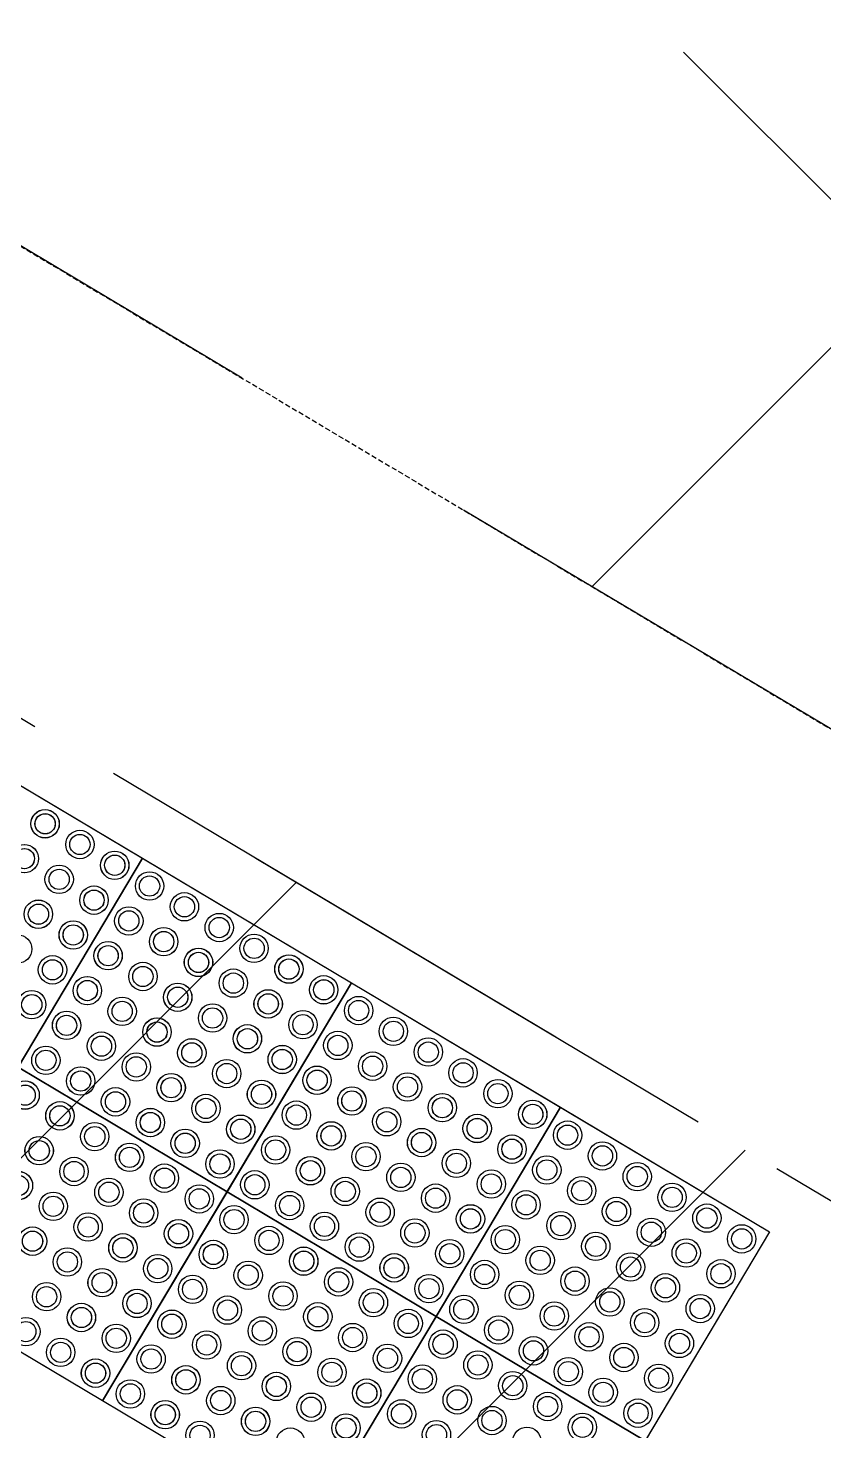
# Model space of a CAD drawing. Header units: millimetres. Extents: x 832728086 to 834530684, y 817551485 to 818349469.
# Drawn here: x 834314210 to 834315191, y 817905451 to 817907181 of the extents above; entities that cross this region are included whole.
import ezdxf

# ---------------------------------------------------------------- set-up
doc = ezdxf.new("R2010")
doc.units = ezdxf.units.MM
doc.header["$LTSCALE"] = 100
doc.linetypes.add('Hidden', pattern=[9.525, 6.35, -3.175])
doc.layers.add('+C-160', color=160, linetype='Hidden')
doc.layers.add('000-Tactile-l', color=8, linetype='Continuous')
doc.layers.add('000-helpline', color=30, linetype='Continuous', lineweight=30, plot=False)

# ---------------------------------------------------------------- blocks, each defined once
blk = doc.blocks.new('tactile')
at = {"layer": '000-helpline', "ltscale": 0.015}
for points in [[(834314.2539, 817905.949), (834313.9961, 817906.1026), (834314.1497, 817906.3603), (834314.4074, 817906.2068)], [(834314.4074, 817906.2068), (834314.2539, 817905.949), (834313.9962, 817906.1025), (834314.1497, 817906.3603)], [(834314.6652, 817906.0532), (834314.5117, 817905.7955), (834314.2539, 817905.949), (834314.4074, 817906.2068)], [(834314.5116, 817905.7955), (834314.2539, 817905.949), (834314.4074, 817906.2068), (834314.6652, 817906.0532)], [(834314.7694, 817905.642), (834314.5116, 817905.7955), (834314.6652, 817906.0532), (834314.9229, 817905.8997)], [(834314.9229, 817905.8997), (834314.7694, 817905.642), (834314.5117, 817905.7955), (834314.6652, 817906.0532)], [(834314.5117, 817905.7955), (834314.3581, 817905.5377), (834314.1004, 817905.6913), (834314.2539, 817905.949)], [(834314.3581, 817905.5378), (834314.1004, 817905.6913), (834314.2539, 817905.949), (834314.5116, 817905.7955)], [(834315.1807, 817905.7462), (834315.0271, 817905.4884), (834314.7694, 817905.642), (834314.9229, 817905.8997)], [(834315.0271, 817905.4884), (834314.7694, 817905.642), (834314.9229, 817905.8997), (834315.1807, 817905.7462)], [(834314.7694, 817905.642), (834314.6159, 817905.3842), (834314.3581, 817905.5377), (834314.5117, 817905.7955)], [(834314.6159, 817905.3842), (834314.3581, 817905.5378), (834314.5116, 817905.7955), (834314.7694, 817905.642)], [(834315.0271, 817905.4884), (834314.8736, 817905.2307), (834314.6159, 817905.3842), (834314.7694, 817905.642)], [(834314.8736, 817905.2307), (834314.6159, 817905.3842), (834314.7694, 817905.642), (834315.0271, 817905.4884)]]:
    blk.add_lwpolyline(points, close=True, dxfattribs=at)
at = {"layer": '000-Tactile-l'}
for points in [[(834314.1497, 817906.3603), (834314.6652, 817906.0532), (834314.3581, 817905.5377), (834313.8427, 817905.8448)], [(834314.6652, 817906.0532), (834315.1807, 817905.7462), (834314.8736, 817905.2307), (834314.3581, 817905.5377)]]:
    blk.add_lwpolyline(points, close=True, dxfattribs=at)
at = {"layer": '000-Tactile-l', "ltscale": 0.015}
for centre, radius in [((834314.2872, 817906.2493), 0.0175), ((834314.2873, 817906.2492), 0.0175), ((834314.2872, 817906.2493), 0.0125), ((834314.2873, 817906.2492), 0.0125), ((834314.3302, 817906.2237), 0.0175), ((834314.3302, 817906.2237), 0.0175), ((834314.3302, 817906.2237), 0.0125), ((834314.3302, 817906.2237), 0.0125), ((834314.2616, 817906.2063), 0.0175), ((834314.2617, 817906.2063), 0.0175), ((834314.2616, 817906.2063), 0.0125), ((834314.2617, 817906.2063), 0.0125), ((834314.3731, 817906.1981), 0.0175), ((834314.3732, 817906.1981), 0.0175), ((834314.3731, 817906.1981), 0.0125), ((834314.3732, 817906.1981), 0.0125), ((834314.3046, 817906.1807), 0.0175), ((834314.3046, 817906.1807), 0.0175), ((834314.3046, 817906.1807), 0.0125), ((834314.3046, 817906.1807), 0.0125), ((834314.4161, 817906.1725), 0.0175), ((834314.4161, 817906.1725), 0.0175), ((834314.4161, 817906.1725), 0.0125), ((834314.4161, 817906.1725), 0.0125), ((834314.3475, 817906.1551), 0.0175), ((834314.3476, 817906.1551), 0.0175), ((834314.3475, 817906.1551), 0.0125), ((834314.3476, 817906.1551), 0.0125), ((834314.279, 817906.1378), 0.0175), ((834314.279, 817906.1377), 0.0175), ((834314.279, 817906.1378), 0.0125), ((834314.279, 817906.1377), 0.0125), ((834314.4591, 817906.1469), 0.0175), ((834314.4591, 817906.1469), 0.0175), ((834314.4591, 817906.1469), 0.0125), ((834314.4591, 817906.1469), 0.0125), ((834314.3905, 817906.1295), 0.0175), ((834314.3905, 817906.1295), 0.0175), ((834314.3905, 817906.1295), 0.0125), ((834314.3905, 817906.1295), 0.0125), ((834314.502, 817906.1213), 0.0175), ((834314.502, 817906.1213), 0.0175), ((834314.502, 817906.1213), 0.0125), ((834314.502, 817906.1213), 0.0125), ((834314.3219, 817906.1122), 0.0175), ((834314.322, 817906.1122), 0.0175), ((834314.3219, 817906.1122), 0.0125), ((834314.322, 817906.1122), 0.0125), ((834314.4335, 817906.104), 0.0175), ((834314.4335, 817906.1039), 0.0175), ((834314.4335, 817906.104), 0.0125), ((834314.4335, 817906.1039), 0.0125), ((834314.2534, 817906.0948), 0.0175), ((834314.2535, 817906.0948), 0.0175), ((834314.3649, 817906.0866), 0.0175), ((834314.365, 817906.0866), 0.0175), ((834314.3649, 817906.0866), 0.0125), ((834314.365, 817906.0866), 0.0125), ((834314.545, 817906.0957), 0.0175), ((834314.545, 817906.0957), 0.0175), ((834314.545, 817906.0957), 0.0125), ((834314.545, 817906.0957), 0.0125), ((834314.2964, 817906.0692), 0.0175), ((834314.2964, 817906.0692), 0.0175), ((834314.2964, 817906.0692), 0.0125), ((834314.2964, 817906.0692), 0.0125), ((834314.4764, 817906.0784), 0.0175), ((834314.4765, 817906.0783), 0.0175), ((834314.4764, 817906.0784), 0.0125), ((834314.4765, 817906.0783), 0.0125), ((834314.5879, 817906.0702), 0.0175), ((834314.588, 817906.0701), 0.0175), ((834314.5879, 817906.0702), 0.0125), ((834314.588, 817906.0701), 0.0125), ((834314.4079, 817906.061), 0.0175), ((834314.4079, 817906.061), 0.0175), ((834314.4079, 817906.061), 0.0125), ((834314.4079, 817906.061), 0.0125), ((834314.5194, 817906.0528), 0.0175), ((834314.5194, 817906.0528), 0.0175), ((834314.5194, 817906.0528), 0.0125), ((834314.5194, 817906.0528), 0.0125), ((834314.6309, 817906.0446), 0.0175), ((834314.6309, 817906.0445), 0.0175), ((834314.3393, 817906.0436), 0.0175), ((834314.3394, 817906.0436), 0.0175), ((834314.3393, 817906.0436), 0.0125), ((834314.3394, 817906.0436), 0.0125), ((834314.4508, 817906.0354), 0.0175), ((834314.4509, 817906.0354), 0.0175), ((834314.4508, 817906.0354), 0.0125), ((834314.4509, 817906.0354), 0.0125), ((834314.5623, 817906.0272), 0.0175), ((834314.5624, 817906.0272), 0.0175), ((834314.6309, 817906.0446), 0.0125), ((834314.6309, 817906.0445), 0.0125), ((834314.2708, 817906.0263), 0.0175), ((834314.2708, 817906.0262), 0.0175), ((834314.2708, 817906.0263), 0.0125), ((834314.2708, 817906.0262), 0.0125), ((834314.3823, 817906.018), 0.0175), ((834314.3823, 817906.018), 0.0175), ((834314.3823, 817906.018), 0.0125), ((834314.3823, 817906.018), 0.0125), ((834314.4938, 817906.0098), 0.0175), ((834314.4938, 817906.0098), 0.0175), ((834314.5623, 817906.0272), 0.0125), ((834314.5624, 817906.0272), 0.0125), ((834314.6739, 817906.019), 0.0175), ((834314.6739, 817906.019), 0.0175), ((834314.6739, 817906.019), 0.0125), ((834314.6739, 817906.019), 0.0125), ((834314.3137, 817906.0007), 0.0175), ((834314.3138, 817906.0007), 0.0175), ((834314.3137, 817906.0007), 0.0125), ((834314.3138, 817906.0007), 0.0125), ((834314.4252, 817905.9925), 0.0175), ((834314.4253, 817905.9924), 0.0175), ((834314.4938, 817906.0098), 0.0125), ((834314.4938, 817906.0098), 0.0125), ((834314.6053, 817906.0016), 0.0175), ((834314.6053, 817906.0016), 0.0175), ((834314.6053, 817906.0016), 0.0125), ((834314.6053, 817906.0016), 0.0125), ((834314.7168, 817905.9934), 0.0175), ((834314.7168, 817905.9934), 0.0175), ((834314.3567, 817905.9751), 0.0175), ((834314.3567, 817905.9751), 0.0175), ((834314.4252, 817905.9925), 0.0125), ((834314.4253, 817905.9924), 0.0125), ((834314.5367, 817905.9842), 0.0175), ((834314.5368, 817905.9842), 0.0175), ((834314.5367, 817905.9842), 0.0125), ((834314.5368, 817905.9842), 0.0125), ((834314.6483, 817905.976), 0.0175), ((834314.6483, 817905.976), 0.0175), ((834314.7168, 817905.9934), 0.0125), ((834314.7168, 817905.9934), 0.0125), ((834314.2882, 817905.9577), 0.0175), ((834314.2882, 817905.9577), 0.0175), ((834314.3567, 817905.9751), 0.0125), ((834314.3567, 817905.9751), 0.0125), ((834314.4682, 817905.9669), 0.0175), ((834314.4682, 817905.9668), 0.0175), ((834314.4682, 817905.9669), 0.0125), ((834314.4682, 817905.9668), 0.0125), ((834314.5797, 817905.9587), 0.0175), ((834314.5797, 817905.9586), 0.0175), ((834314.6483, 817905.976), 0.0125), ((834314.6483, 817905.976), 0.0125), ((834314.7598, 817905.9678), 0.0175), ((834314.7598, 817905.9678), 0.0175), ((834314.7598, 817905.9678), 0.0125), ((834314.7598, 817905.9678), 0.0125), ((834314.2882, 817905.9577), 0.0125), ((834314.2882, 817905.9577), 0.0125), ((834314.3997, 817905.9495), 0.0175), ((834314.3997, 817905.9495), 0.0175), ((834314.3997, 817905.9495), 0.0125), ((834314.3997, 817905.9495), 0.0125), ((834314.5112, 817905.9413), 0.0175), ((834314.5112, 817905.9413), 0.0175), ((834314.5797, 817905.9587), 0.0125), ((834314.5797, 817905.9586), 0.0125), ((834314.6912, 817905.9504), 0.0175), ((834314.6912, 817905.9504), 0.0175), ((834314.6912, 817905.9504), 0.0125), ((834314.6912, 817905.9504), 0.0125), ((834314.8027, 817905.9422), 0.0175), ((834314.8027, 817905.9422), 0.0175), ((834314.3311, 817905.9321), 0.0175), ((834314.3312, 817905.9321), 0.0175), ((834314.3311, 817905.9321), 0.0125), ((834314.3312, 817905.9321), 0.0125), ((834314.4426, 817905.9239), 0.0175), ((834314.4427, 817905.9239), 0.0175), ((834314.5112, 817905.9413), 0.0125), ((834314.5112, 817905.9413), 0.0125), ((834314.6227, 817905.9331), 0.0175), ((834314.6227, 817905.933), 0.0175), ((834314.6227, 817905.9331), 0.0125), ((834314.6227, 817905.933), 0.0125), ((834314.7342, 817905.9248), 0.0175), ((834314.7342, 817905.9248), 0.0175), ((834314.8027, 817905.9422), 0.0125), ((834314.8027, 817905.9422), 0.0125), ((834314.2626, 817905.9148), 0.0175), ((834314.2626, 817905.9147), 0.0175), ((834314.2626, 817905.9148), 0.0125), ((834314.2626, 817905.9147), 0.0125), ((834314.3741, 817905.9065), 0.0175), ((834314.3741, 817905.9065), 0.0175), ((834314.4426, 817905.9239), 0.0125), ((834314.4427, 817905.9239), 0.0125), ((834314.5541, 817905.9157), 0.0175), ((834314.5542, 817905.9157), 0.0175), ((834314.5541, 817905.9157), 0.0125), ((834314.5542, 817905.9157), 0.0125), ((834314.6656, 817905.9075), 0.0175), ((834314.6657, 817905.9075), 0.0175), ((834314.7342, 817905.9248), 0.0125), ((834314.7342, 817905.9248), 0.0125), ((834314.8457, 817905.9166), 0.0175), ((834314.8457, 817905.9166), 0.0175), ((834314.8457, 817905.9166), 0.0125), ((834314.8457, 817905.9166), 0.0125), ((834314.3055, 817905.8892), 0.0175), ((834314.3056, 817905.8892), 0.0175), ((834314.3741, 817905.9065), 0.0125), ((834314.3741, 817905.9065), 0.0125), ((834314.4856, 817905.8983), 0.0175), ((834314.4856, 817905.8983), 0.0175), ((834314.4856, 817905.8983), 0.0125), ((834314.4856, 817905.8983), 0.0125), ((834314.5971, 817905.8901), 0.0175), ((834314.5971, 817905.8901), 0.0175), ((834314.6656, 817905.9075), 0.0125), ((834314.6657, 817905.9075), 0.0125), ((834314.7771, 817905.8992), 0.0175), ((834314.7772, 817905.8992), 0.0175), ((834314.7771, 817905.8992), 0.0125), ((834314.7772, 817905.8992), 0.0125), ((834314.8886, 817905.891), 0.0175), ((834314.8887, 817905.891), 0.0175), ((834314.3055, 817905.8892), 0.0125), ((834314.3056, 817905.8892), 0.0125), ((834314.417, 817905.881), 0.0175), ((834314.4171, 817905.8809), 0.0175), ((834314.417, 817905.881), 0.0125), ((834314.4171, 817905.8809), 0.0125), ((834314.5285, 817905.8727), 0.0175), ((834314.5286, 817905.8727), 0.0175), ((834314.5971, 817905.8901), 0.0125), ((834314.5971, 817905.8901), 0.0125), ((834314.7086, 817905.8819), 0.0175), ((834314.7086, 817905.8819), 0.0175), ((834314.7086, 817905.8819), 0.0125), ((834314.7086, 817905.8819), 0.0125), ((834314.8201, 817905.8737), 0.0175), ((834314.8201, 817905.8736), 0.0175), ((834314.8886, 817905.891), 0.0125), ((834314.8887, 817905.891), 0.0125), ((834314.3485, 817905.8636), 0.0175), ((834314.3485, 817905.8636), 0.0175), ((834314.3485, 817905.8636), 0.0125), ((834314.3485, 817905.8636), 0.0125), ((834314.46, 817905.8554), 0.0175), ((834314.46, 817905.8553), 0.0175), ((834314.5285, 817905.8727), 0.0125), ((834314.5286, 817905.8727), 0.0125), ((834314.64, 817905.8645), 0.0175), ((834314.6401, 817905.8645), 0.0175), ((834314.64, 817905.8645), 0.0125), ((834314.6401, 817905.8645), 0.0125), ((834314.7515, 817905.8563), 0.0175), ((834314.7516, 817905.8563), 0.0175), ((834314.8201, 817905.8737), 0.0125), ((834314.8201, 817905.8736), 0.0125), ((834314.9316, 817905.8654), 0.0175), ((834314.9316, 817905.8654), 0.0175), ((834314.9316, 817905.8654), 0.0125), ((834314.9316, 817905.8654), 0.0125), ((834314.2799, 817905.8462), 0.0175), ((834314.28, 817905.8462), 0.0175), ((834314.2799, 817905.8462), 0.0125), ((834314.28, 817905.8462), 0.0125), ((834314.3914, 817905.838), 0.0175), ((834314.3915, 817905.838), 0.0175), ((834314.46, 817905.8554), 0.0125), ((834314.46, 817905.8553), 0.0125), ((834314.5715, 817905.8471), 0.0175), ((834314.5715, 817905.8471), 0.0175), ((834314.5715, 817905.8471), 0.0125), ((834314.5715, 817905.8471), 0.0125), ((834314.683, 817905.8389), 0.0175), ((834314.683, 817905.8389), 0.0175), ((834314.7515, 817905.8563), 0.0125), ((834314.7516, 817905.8563), 0.0125), ((834314.863, 817905.8481), 0.0175), ((834314.8631, 817905.8481), 0.0175), ((834314.863, 817905.8481), 0.0125), ((834314.8631, 817905.8481), 0.0125), ((834314.9746, 817905.8398), 0.0175), ((834314.9746, 817905.8398), 0.0175), ((834314.3229, 817905.8206), 0.0175), ((834314.3229, 817905.8206), 0.0175), ((834314.3914, 817905.838), 0.0125), ((834314.3915, 817905.838), 0.0125), ((834314.5029, 817905.8298), 0.0175), ((834314.503, 817905.8298), 0.0175), ((834314.5029, 817905.8298), 0.0125), ((834314.503, 817905.8298), 0.0125), ((834314.6145, 817905.8216), 0.0175), ((834314.6145, 817905.8215), 0.0175), ((834314.683, 817905.8389), 0.0125), ((834314.683, 817905.8389), 0.0125), ((834314.7945, 817905.8307), 0.0175), ((834314.7945, 817905.8307), 0.0175), ((834314.7945, 817905.8307), 0.0125), ((834314.7945, 817905.8307), 0.0125), ((834314.906, 817905.8225), 0.0175), ((834314.906, 817905.8225), 0.0175), ((834314.9746, 817905.8398), 0.0125), ((834314.9746, 817905.8398), 0.0125), ((834314.2544, 817905.8033), 0.0175), ((834314.2544, 817905.8032), 0.0175), ((834314.3229, 817905.8206), 0.0125), ((834314.3229, 817905.8206), 0.0125), ((834314.4344, 817905.8124), 0.0175), ((834314.4344, 817905.8124), 0.0175), ((834314.4344, 817905.8124), 0.0125), ((834314.4344, 817905.8124), 0.0125), ((834314.5459, 817905.8042), 0.0175), ((834314.5459, 817905.8042), 0.0175), ((834314.6145, 817905.8216), 0.0125), ((834314.6145, 817905.8215), 0.0125), ((834314.726, 817905.8133), 0.0175), ((834314.726, 817905.8133), 0.0175), ((834314.726, 817905.8133), 0.0125), ((834314.726, 817905.8133), 0.0125), ((834314.8375, 817905.8051), 0.0175), ((834314.8375, 817905.8051), 0.0175), ((834314.906, 817905.8225), 0.0125), ((834314.906, 817905.8225), 0.0125), ((834315.0175, 817905.8143), 0.0175), ((834315.0175, 817905.8143), 0.0175), ((834315.0175, 817905.8143), 0.0125), ((834315.0175, 817905.8143), 0.0125), ((834314.2544, 817905.8033), 0.0125), ((834314.2544, 817905.8032), 0.0125), ((834314.3659, 817905.795), 0.0175), ((834314.3659, 817905.795), 0.0175), ((834314.3659, 817905.795), 0.0125), ((834314.3659, 817905.795), 0.0125), ((834314.4774, 817905.7868), 0.0175), ((834314.4774, 817905.7868), 0.0175), ((834314.5459, 817905.8042), 0.0125), ((834314.5459, 817905.8042), 0.0125), ((834314.6574, 817905.796), 0.0175), ((834314.6574, 817905.796), 0.0175), ((834314.6574, 817905.796), 0.0125), ((834314.6574, 817905.796), 0.0125), ((834314.7689, 817905.7877), 0.0175), ((834314.7689, 817905.7877), 0.0175), ((834314.8375, 817905.8051), 0.0125), ((834314.8375, 817905.8051), 0.0125), ((834314.949, 817905.7969), 0.0175), ((834314.949, 817905.7969), 0.0175), ((834314.949, 817905.7969), 0.0125), ((834314.949, 817905.7969), 0.0125), ((834315.0605, 817905.7887), 0.0175), ((834315.0605, 817905.7887), 0.0175), ((834314.2973, 817905.7777), 0.0175), ((834314.2973, 817905.7777), 0.0175), ((834314.2973, 817905.7777), 0.0125), ((834314.2973, 817905.7777), 0.0125), ((834314.4088, 817905.7695), 0.0175), ((834314.4088, 817905.7694), 0.0175), ((834314.4774, 817905.7868), 0.0125), ((834314.4774, 817905.7868), 0.0125), ((834314.5889, 817905.7786), 0.0175), ((834314.5889, 817905.7786), 0.0175), ((834314.5889, 817905.7786), 0.0125), ((834314.5889, 817905.7786), 0.0125), ((834314.7004, 817905.7704), 0.0175), ((834314.7004, 817905.7704), 0.0175), ((834314.7689, 817905.7877), 0.0125), ((834314.7689, 817905.7877), 0.0125), ((834314.8804, 817905.7795), 0.0175), ((834314.8804, 817905.7795), 0.0175), ((834314.8804, 817905.7795), 0.0125), ((834314.8804, 817905.7795), 0.0125), ((834314.9919, 817905.7713), 0.0175), ((834314.9919, 817905.7713), 0.0175), ((834315.0605, 817905.7887), 0.0125), ((834315.0605, 817905.7887), 0.0125), ((834314.3403, 817905.7521), 0.0175), ((834314.3403, 817905.7521), 0.0175), ((834314.4088, 817905.7695), 0.0125), ((834314.4088, 817905.7694), 0.0125), ((834314.5203, 817905.7612), 0.0175), ((834314.5203, 817905.7612), 0.0175), ((834314.5203, 817905.7612), 0.0125), ((834314.5203, 817905.7612), 0.0125), ((834314.6318, 817905.753), 0.0175), ((834314.6318, 817905.753), 0.0175), ((834314.7004, 817905.7704), 0.0125), ((834314.7004, 817905.7704), 0.0125), ((834314.8119, 817905.7622), 0.0175), ((834314.8119, 817905.7621), 0.0175), ((834314.8119, 817905.7622), 0.0125), ((834314.8119, 817905.7621), 0.0125), ((834314.9234, 817905.7539), 0.0175), ((834314.9234, 817905.7539), 0.0175), ((834314.9919, 817905.7713), 0.0125), ((834314.9919, 817905.7713), 0.0125), ((834315.1034, 817905.7631), 0.0175), ((834315.1034, 817905.7631), 0.0175), ((834315.1034, 817905.7631), 0.0125), ((834315.1034, 817905.7631), 0.0125), ((834314.2717, 817905.7347), 0.0175), ((834314.2718, 817905.7347), 0.0175), ((834314.3403, 817905.7521), 0.0125), ((834314.3403, 817905.7521), 0.0125), ((834314.4518, 817905.7439), 0.0175), ((834314.4518, 817905.7438), 0.0175), ((834314.4518, 817905.7439), 0.0125), ((834314.4518, 817905.7438), 0.0125), ((834314.5633, 817905.7356), 0.0175), ((834314.5633, 817905.7356), 0.0175), ((834314.6318, 817905.753), 0.0125), ((834314.6318, 817905.753), 0.0125), ((834314.7433, 817905.7448), 0.0175), ((834314.7433, 817905.7448), 0.0175), ((834314.7433, 817905.7448), 0.0125), ((834314.7433, 817905.7448), 0.0125), ((834314.8548, 817905.7366), 0.0175), ((834314.8548, 817905.7366), 0.0175), ((834314.9234, 817905.7539), 0.0125), ((834314.9234, 817905.7539), 0.0125), ((834315.0349, 817905.7457), 0.0175), ((834315.0349, 817905.7457), 0.0175), ((834315.0349, 817905.7457), 0.0125), ((834315.0349, 817905.7457), 0.0125), ((834315.1464, 817905.7375), 0.0175), ((834315.1464, 817905.7375), 0.0175), ((834314.2717, 817905.7347), 0.0125), ((834314.2718, 817905.7347), 0.0125), ((834314.3832, 817905.7265), 0.0175), ((834314.3833, 817905.7265), 0.0175), ((834314.3832, 817905.7265), 0.0125), ((834314.3833, 817905.7265), 0.0125), ((834314.4947, 817905.7183), 0.0175), ((834314.4948, 817905.7183), 0.0175), ((834314.5633, 817905.7356), 0.0125), ((834314.5633, 817905.7356), 0.0125), ((834314.6748, 817905.7274), 0.0175), ((834314.6748, 817905.7274), 0.0175), ((834314.6748, 817905.7274), 0.0125), ((834314.6748, 817905.7274), 0.0125), ((834314.7863, 817905.7192), 0.0175), ((834314.7863, 817905.7192), 0.0175), ((834314.8548, 817905.7366), 0.0125), ((834314.8548, 817905.7366), 0.0125), ((834314.9664, 817905.7283), 0.0175), ((834314.9664, 817905.7283), 0.0175), ((834314.9664, 817905.7283), 0.0125), ((834314.9664, 817905.7283), 0.0125), ((834315.0779, 817905.7201), 0.0175), ((834315.0779, 817905.7201), 0.0175), ((834315.1464, 817905.7375), 0.0125), ((834315.1464, 817905.7375), 0.0125), ((834314.3147, 817905.7091), 0.0175), ((834314.3147, 817905.7091), 0.0175), ((834314.3147, 817905.7091), 0.0125), ((834314.3147, 817905.7091), 0.0125), ((834314.4262, 817905.7009), 0.0175), ((834314.4262, 817905.7009), 0.0175), ((834314.4947, 817905.7183), 0.0125), ((834314.4948, 817905.7183), 0.0125), ((834314.6062, 817905.7101), 0.0175), ((834314.6063, 817905.71), 0.0175), ((834314.6062, 817905.7101), 0.0125), ((834314.6063, 817905.71), 0.0125), ((834314.7177, 817905.7018), 0.0175), ((834314.7178, 817905.7018), 0.0175), ((834314.7863, 817905.7192), 0.0125), ((834314.7863, 817905.7192), 0.0125), ((834314.8978, 817905.711), 0.0175), ((834314.8978, 817905.711), 0.0175), ((834314.8978, 817905.711), 0.0125), ((834314.8978, 817905.711), 0.0125), ((834315.0093, 817905.7028), 0.0175), ((834315.0093, 817905.7028), 0.0175), ((834315.0779, 817905.7201), 0.0125), ((834315.0779, 817905.7201), 0.0125), ((834314.3576, 817905.6835), 0.0175), ((834314.3577, 817905.6835), 0.0175), ((834314.4262, 817905.7009), 0.0125), ((834314.4262, 817905.7009), 0.0125), ((834314.5377, 817905.6927), 0.0175), ((834314.5377, 817905.6927), 0.0175), ((834314.5377, 817905.6927), 0.0125), ((834314.5377, 817905.6927), 0.0125), ((834314.6492, 817905.6845), 0.0175), ((834314.6492, 817905.6845), 0.0175), ((834314.7177, 817905.7018), 0.0125), ((834314.7178, 817905.7018), 0.0125), ((834314.8293, 817905.6936), 0.0175), ((834314.8293, 817905.6936), 0.0175), ((834314.8293, 817905.6936), 0.0125), ((834314.8293, 817905.6936), 0.0125), ((834314.9408, 817905.6854), 0.0175), ((834314.9408, 817905.6854), 0.0175), ((834315.0093, 817905.7028), 0.0125), ((834315.0093, 817905.7028), 0.0125), ((834315.1208, 817905.6945), 0.0175), ((834315.1208, 817905.6945), 0.0175), ((834315.1208, 817905.6945), 0.0125), ((834315.1208, 817905.6945), 0.0125), ((834314.2891, 817905.6662), 0.0175), ((834314.2891, 817905.6662), 0.0175), ((834314.3576, 817905.6835), 0.0125), ((834314.3577, 817905.6835), 0.0125), ((834314.4692, 817905.6753), 0.0175), ((834314.4692, 817905.6753), 0.0175), ((834314.4692, 817905.6753), 0.0125), ((834314.4692, 817905.6753), 0.0125), ((834314.5807, 817905.6671), 0.0175), ((834314.5807, 817905.6671), 0.0175), ((834314.6492, 817905.6845), 0.0125), ((834314.6492, 817905.6845), 0.0125), ((834314.7607, 817905.6762), 0.0175), ((834314.7607, 817905.6762), 0.0175), ((834314.7607, 817905.6762), 0.0125), ((834314.7607, 817905.6762), 0.0125), ((834314.8722, 817905.668), 0.0175), ((834314.8722, 817905.668), 0.0175), ((834314.9408, 817905.6854), 0.0125), ((834314.9408, 817905.6854), 0.0125), ((834315.0523, 817905.6772), 0.0175), ((834315.0523, 817905.6772), 0.0175), ((834315.0523, 817905.6772), 0.0125), ((834315.0523, 817905.6772), 0.0125), ((834314.2891, 817905.6662), 0.0125), ((834314.2891, 817905.6662), 0.0125), ((834314.4006, 817905.658), 0.0175), ((834314.4006, 817905.6579), 0.0175), ((834314.4006, 817905.658), 0.0125), ((834314.4006, 817905.6579), 0.0125), ((834314.5121, 817905.6497), 0.0175), ((834314.5121, 817905.6497), 0.0175), ((834314.5807, 817905.6671), 0.0125), ((834314.5807, 817905.6671), 0.0125), ((834314.6922, 817905.6589), 0.0175), ((834314.6922, 817905.6589), 0.0175), ((834314.6922, 817905.6589), 0.0125), ((834314.6922, 817905.6589), 0.0125), ((834314.8037, 817905.6506), 0.0175), ((834314.8037, 817905.6506), 0.0175), ((834314.8722, 817905.668), 0.0125), ((834314.8722, 817905.668), 0.0125), ((834314.9837, 817905.6598), 0.0175), ((834314.9837, 817905.6598), 0.0175), ((834314.9837, 817905.6598), 0.0125), ((834314.9837, 817905.6598), 0.0125), ((834315.0952, 817905.6516), 0.0175), ((834315.0952, 817905.6516), 0.0175), ((834315.0952, 817905.6516), 0.0125), ((834315.0952, 817905.6516), 0.0125), ((834314.332, 817905.6406), 0.0175), ((834314.3321, 817905.6406), 0.0175), ((834314.332, 817905.6406), 0.0125), ((834314.3321, 817905.6406), 0.0125), ((834314.4436, 817905.6324), 0.0175), ((834314.4436, 817905.6323), 0.0175), ((834314.5121, 817905.6497), 0.0125), ((834314.5121, 817905.6497), 0.0125), ((834314.6236, 817905.6415), 0.0175), ((834314.6236, 817905.6415), 0.0175), ((834314.6236, 817905.6415), 0.0125), ((834314.6236, 817905.6415), 0.0125), ((834314.7351, 817905.6333), 0.0175), ((834314.7351, 817905.6333), 0.0175), ((834314.8037, 817905.6506), 0.0125), ((834314.8037, 817905.6506), 0.0125), ((834314.9152, 817905.6424), 0.0175), ((834314.9152, 817905.6424), 0.0175), ((834314.9152, 817905.6424), 0.0125), ((834314.9152, 817905.6424), 0.0125), ((834315.0267, 817905.6342), 0.0175), ((834315.0267, 817905.6342), 0.0175), ((834315.0267, 817905.6342), 0.0125), ((834315.0267, 817905.6342), 0.0125), ((834314.2635, 817905.6232), 0.0175), ((834314.2635, 817905.6232), 0.0175), ((834314.2635, 817905.6232), 0.0125), ((834314.2635, 817905.6232), 0.0125), ((834314.375, 817905.615), 0.0175), ((834314.375, 817905.615), 0.0175), ((834314.4436, 817905.6324), 0.0125), ((834314.4436, 817905.6323), 0.0125), ((834314.5551, 817905.6241), 0.0175), ((834314.5551, 817905.6241), 0.0175), ((834314.5551, 817905.6241), 0.0125), ((834314.5551, 817905.6241), 0.0125), ((834314.6666, 817905.6159), 0.0175), ((834314.6666, 817905.6159), 0.0175), ((834314.7351, 817905.6333), 0.0125), ((834314.7351, 817905.6333), 0.0125), ((834314.8466, 817905.6251), 0.0175), ((834314.8466, 817905.6251), 0.0175), ((834314.8466, 817905.6251), 0.0125), ((834314.8466, 817905.6251), 0.0125), ((834314.9581, 817905.6168), 0.0175), ((834314.9581, 817905.6168), 0.0175), ((834314.9581, 817905.6168), 0.0125), ((834314.9581, 817905.6168), 0.0125), ((834314.3065, 817905.5976), 0.0175), ((834314.3065, 817905.5976), 0.0175), ((834314.375, 817905.615), 0.0125), ((834314.375, 817905.615), 0.0125), ((834314.4865, 817905.6068), 0.0175), ((834314.4865, 817905.6068), 0.0175), ((834314.4865, 817905.6068), 0.0125), ((834314.4865, 817905.6068), 0.0125), ((834314.598, 817905.5986), 0.0175), ((834314.598, 817905.5985), 0.0175), ((834314.6666, 817905.6159), 0.0125), ((834314.6666, 817905.6159), 0.0125), ((834314.7781, 817905.6077), 0.0175), ((834314.7781, 817905.6077), 0.0175), ((834314.7781, 817905.6077), 0.0125), ((834314.7781, 817905.6077), 0.0125), ((834314.8896, 817905.5995), 0.0175), ((834314.8896, 817905.5995), 0.0175), ((834314.8896, 817905.5995), 0.0125), ((834314.8896, 817905.5995), 0.0125), ((834315.0696, 817905.6086), 0.0175), ((834315.0696, 817905.6086), 0.0175), ((834315.0696, 817905.6086), 0.0125), ((834315.0696, 817905.6086), 0.0125), ((834314.3065, 817905.5976), 0.0125), ((834314.3065, 817905.5976), 0.0125), ((834314.418, 817905.5894), 0.0175), ((834314.418, 817905.5894), 0.0175), ((834314.418, 817905.5894), 0.0125), ((834314.418, 817905.5894), 0.0125), ((834314.5295, 817905.5812), 0.0175), ((834314.5295, 817905.5812), 0.0175), ((834314.598, 817905.5986), 0.0125), ((834314.598, 817905.5985), 0.0125), ((834314.7095, 817905.5903), 0.0175), ((834314.7095, 817905.5903), 0.0175), ((834314.7095, 817905.5903), 0.0125), ((834314.7095, 817905.5903), 0.0125), ((834314.821, 817905.5821), 0.0175), ((834314.821, 817905.5821), 0.0175), ((834314.821, 817905.5821), 0.0125), ((834314.821, 817905.5821), 0.0125), ((834315.0011, 817905.5913), 0.0175), ((834315.0011, 817905.5913), 0.0175), ((834315.0011, 817905.5913), 0.0125), ((834315.0011, 817905.5913), 0.0125), ((834314.3494, 817905.572), 0.0175), ((834314.3495, 817905.572), 0.0175), ((834314.3494, 817905.572), 0.0125), ((834314.3495, 817905.572), 0.0125), ((834314.4609, 817905.5638), 0.0175), ((834314.461, 817905.5638), 0.0175), ((834314.5295, 817905.5812), 0.0125), ((834314.5295, 817905.5812), 0.0125), ((834314.641, 817905.573), 0.0175), ((834314.641, 817905.573), 0.0175), ((834314.641, 817905.573), 0.0125), ((834314.641, 817905.573), 0.0125), ((834314.7525, 817905.5647), 0.0175), ((834314.7525, 817905.5647), 0.0175), ((834314.7525, 817905.5647), 0.0125), ((834314.7525, 817905.5647), 0.0125), ((834314.9325, 817905.5739), 0.0175), ((834314.9325, 817905.5739), 0.0175), ((834314.9325, 817905.5739), 0.0125), ((834314.9325, 817905.5739), 0.0125), ((834315.044, 817905.5657), 0.0175), ((834315.044, 817905.5657), 0.0175), ((834315.044, 817905.5657), 0.0125), ((834315.044, 817905.5657), 0.0125), ((834314.3924, 817905.5464), 0.0175), ((834314.3924, 817905.5464), 0.0175), ((834314.4609, 817905.5638), 0.0125), ((834314.461, 817905.5638), 0.0125), ((834314.5724, 817905.5556), 0.0175), ((834314.5725, 817905.5556), 0.0175), ((834314.5724, 817905.5556), 0.0125), ((834314.5725, 817905.5556), 0.0125), ((834314.6839, 817905.5474), 0.0175), ((834314.684, 817905.5474), 0.0175), ((834314.864, 817905.5565), 0.0175), ((834314.864, 817905.5565), 0.0175), ((834314.864, 817905.5565), 0.0125), ((834314.864, 817905.5565), 0.0125), ((834314.9755, 817905.5483), 0.0175), ((834314.9755, 817905.5483), 0.0175), ((834314.9755, 817905.5483), 0.0125), ((834314.9755, 817905.5483), 0.0125), ((834314.3924, 817905.5464), 0.0125), ((834314.3924, 817905.5464), 0.0125), ((834314.5039, 817905.5382), 0.0175), ((834314.5039, 817905.5382), 0.0175), ((834314.5039, 817905.5382), 0.0125), ((834314.5039, 817905.5382), 0.0125), ((834314.6154, 817905.53), 0.0175), ((834314.6154, 817905.53), 0.0175), ((834314.6839, 817905.5474), 0.0125), ((834314.684, 817905.5474), 0.0125), ((834314.7955, 817905.5391), 0.0175), ((834314.7955, 817905.5391), 0.0175), ((834314.7955, 817905.5391), 0.0125), ((834314.7955, 817905.5391), 0.0125), ((834314.907, 817905.5309), 0.0175), ((834314.907, 817905.5309), 0.0175), ((834314.907, 817905.5309), 0.0125), ((834314.907, 817905.5309), 0.0125), ((834314.4353, 817905.5209), 0.0175), ((834314.4354, 817905.5208), 0.0175), ((834314.4353, 817905.5209), 0.0125), ((834314.4354, 817905.5208), 0.0125), ((834314.5468, 817905.5126), 0.0175), ((834314.5469, 817905.5126), 0.0175), ((834314.6154, 817905.53), 0.0125), ((834314.6154, 817905.53), 0.0125), ((834314.7269, 817905.5218), 0.0175), ((834314.7269, 817905.5218), 0.0175), ((834314.7269, 817905.5218), 0.0125), ((834314.7269, 817905.5218), 0.0125), ((834314.8384, 817905.5136), 0.0175), ((834314.8384, 817905.5136), 0.0175), ((834314.8384, 817905.5136), 0.0125), ((834314.8384, 817905.5136), 0.0125), ((834315.0185, 817905.5227), 0.0175), ((834315.0185, 817905.5227), 0.0175), ((834315.0185, 817905.5227), 0.0125), ((834315.0185, 817905.5227), 0.0125), ((834314.4783, 817905.4953), 0.0175), ((834314.4783, 817905.4953), 0.0175), ((834314.5468, 817905.5126), 0.0125), ((834314.5469, 817905.5126), 0.0125), ((834314.6583, 817905.5044), 0.0175), ((834314.6584, 817905.5044), 0.0175), ((834314.6583, 817905.5044), 0.0125), ((834314.6584, 817905.5044), 0.0125), ((834314.7699, 817905.4962), 0.0175), ((834314.7699, 817905.4962), 0.0175), ((834314.7699, 817905.4962), 0.0125), ((834314.7699, 817905.4962), 0.0125), ((834314.9499, 817905.5053), 0.0175), ((834314.9499, 817905.5053), 0.0175), ((834314.9499, 817905.5053), 0.0125), ((834314.9499, 817905.5053), 0.0125), ((834314.4783, 817905.4953), 0.0125), ((834314.4783, 817905.4953), 0.0125), ((834314.5898, 817905.487), 0.0175), ((834314.5898, 817905.487), 0.0175), ((834314.8814, 817905.488), 0.0175), ((834314.8814, 817905.488), 0.0175)]:
    blk.add_circle(centre, radius, dxfattribs=at)
blk = doc.blocks.new('A$C062A3D83')
at = {"layer": '+C-160'}
for p, q in [((-6519, -99905), (-23791, -82632.9)), ((16508.6, -113621.6), (-25524.4, -88584.2)), ((16252.7, -114051.2), (-25780.3, -89013.8)), ((-8428.2, -98767.8), (-4051.4, -94391)), ((-7654.4, -99810.6), (-10386.8, -98183)), ((-15941.6, -106281.2), (-8792.9, -99132.5)), ((-11999.2, -103222.7), (-8239, -99462.4))]:
    blk.add_line(p, q, dxfattribs=at)
at = {"layer": '+C-160', "ltscale": 0.01}
blk.add_line((-25524.4, -88584.2), (12.2, -103795.4), dxfattribs=at)

msp = doc.modelspace()

# ---------------------------------------------------------------- block references
at = {"layer": '+C-160', "ltscale": 5}
msp.add_blockref('A$C062A3D83', (834323333.3128, 818005260.0327), dxfattribs=at)
at = {"layer": '000-Tactile-l', "xscale": 1000, "yscale": 1000, "zscale": 1000}
msp.add_blockref('tactile', (-56.4905, -49.2817, -0.0703), dxfattribs=at)

doc.saveas('drawing.dxf')
